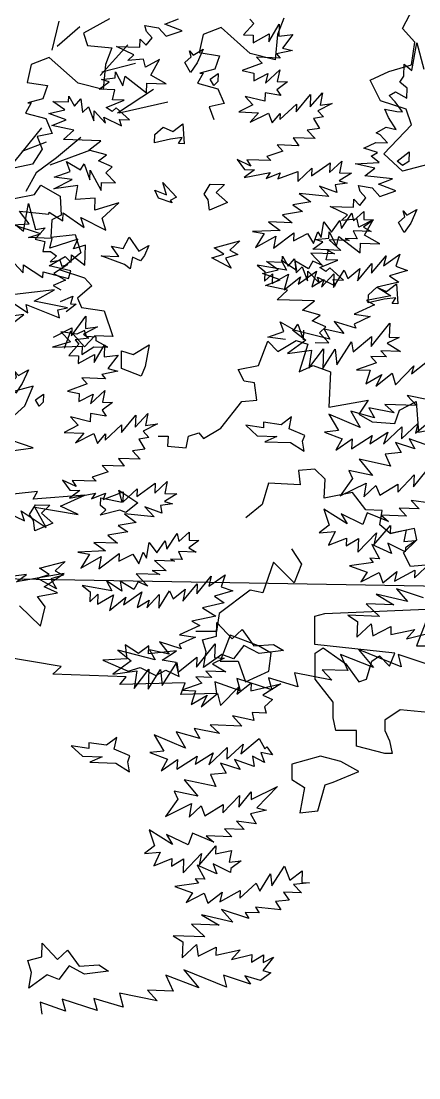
# Model space of a CAD drawing. Header units: inches. Extents: x -11 to 128, y 7 to 56.
# Drawn here: x 19.13 to 19.37, y 22.128 to 22.766 of the extents above; entities that cross this region are included whole.
import ezdxf

# ---------------------------------------------------------------- set-up
doc = ezdxf.new("R2010")
doc.units = ezdxf.units.IN
doc.header["$MEASUREMENT"] = 0
doc.layers.add('CAY', color=94, linetype='Continuous')
doc.layers.add('CAY-3', color=61, linetype='Continuous')
picture_1 = doc.add_image_def('image1.jpg', size_in_pixel=(1680, 1093))

# ---------------------------------------------------------------- blocks, each defined once
blk = doc.blocks.new('A$C76451831')
at = {"layer": 'CAY'}
for p, q in [((5943, 1269.4), (5949.7, 1306.8)), ((5949.7, 1306.8), (5958.9, 1271.5)), ((5931.9, 1262.1), (5932.4, 1277.9)), ((5932.4, 1277.9), (5943, 1269.4)), ((5926.6, 1254.1), (5931.9, 1262.1)), ((5936.7, 1245.6), (5926.6, 1254.1)), ((5912.4, 1236), (5920.7, 1241.1)), ((5920.2, 1227.6), (5912.4, 1236)), ((5920.7, 1241.1), (5936.3, 1232.4)), ((5936.3, 1232.4), (5936.7, 1245.6)), ((5930.2, 1214.1), (5920.2, 1227.6)), ((5906.3, 1217.6), (5922.5, 1214.3)), ((5911.3, 1206.6), (5906.3, 1217.6)), ((5922.5, 1214.3), (5930.2, 1214.1)), ((5894.8, 1185.8), (5908.2, 1193.5)), ((5908.2, 1193.5), (5921.6, 1190.3)), ((5921.6, 1190.3), (5911.3, 1206.6)), ((5900.1, 1182.9), (5894.8, 1185.8)), ((5910.1, 1172.2), (5900.1, 1182.9)), ((5878.2, 1165.1), (5894.3, 1172.7)), ((5896.6, 1159.5), (5878.2, 1165.1)), ((5894.3, 1172.7), (5910.1, 1172.2)), ((5888.2, 1154.3), (5896.6, 1159.5)), ((5898.8, 1145.8), (5888.2, 1154.3)), ((5866.6, 1144.2), (5898.8, 1145.8)), ((5893.1, 1138.3), (5866.6, 1144.2)), ((5879.6, 1127.9), (5893.1, 1138.3)), ((5916.6, 1123.9), (5879.6, 1127.9)), ((5897.8, 1116.8), (5916.6, 1123.9)), ((5435.2, 1102.7), (5443.6, 1115.3)), ((5443.6, 1115.3), (5470, 1100.6)), ((5871, 1115), (5889.4, 1111.7)), ((5873.4, 1106.8), (5871, 1115)), ((5889.4, 1111.7), (5899.9, 1100.4)), ((5921.5, 1107.8), (5897.8, 1116.8)), ((5407.8, 1097.4), (5435.2, 1102.7)), ((5470, 1100.6), (5471.1, 1075.2)), ((5864.5, 1085.8), (5864.9, 1096.7)), ((5864.9, 1096.7), (5872.8, 1088.2)), ((5872.8, 1088.2), (5880.8, 1098.4)), ((5880.8, 1098.4), (5873.4, 1106.8)), ((5899.9, 1100.4), (5921.5, 1107.8)), ((5420.6, 1053.6), (5427.3, 1091)), ((5427.3, 1091), (5436.5, 1055.8)), ((5856.5, 1075.7), (5832.8, 1086.9)), ((5832.8, 1086.9), (5864.5, 1085.8)), ((5458.4, 1068.9), (5457.3, 1045.7)), ((5471.1, 1075.2), (5458.4, 1068.9)), ((5848, 1067.8), (5856.5, 1075.7)), ((5869.4, 1069.8), (5848, 1067.8)), ((5871.7, 1058.8), (5869.4, 1069.8)), ((5890.7, 1069), (5871.7, 1058.8)), ((5879.1, 1048.1), (5890.7, 1069)), ((5410, 1062.2), (5420.6, 1053.6)), ((5449.8, 1058.1), (5436.1, 1042.7)), ((5436.5, 1055.8), (5449.8, 1058.1)), ((5831.4, 1044.3), (5831.6, 1052.5)), ((5831.6, 1052.5), (5841.4, 1033.6)), ((5436.1, 1042.7), (5449.1, 1039.5)), ((5449.1, 1039.5), (5446.4, 1026.4)), ((5457.3, 1045.7), (5490, 1048.9)), ((5490, 1048.9), (5497.4, 1024.6)), ((5809.5, 1029.2), (5823, 1039.2)), ((5812.7, 1042.3), (5831.4, 1044.3)), ((5823, 1039.2), (5812.7, 1042.3)), ((5841.4, 1033.6), (5844.6, 1046.6)), ((5844.6, 1046.6), (5873.3, 1024.3)), ((5873.3, 1024.3), (5873.7, 1037.4)), ((5873.7, 1037.4), (5900, 1036.5)), ((5900, 1036.5), (5879.1, 1048.1)), ((5446.4, 1026.4), (5456.8, 1026.1)), ((5456.8, 1026.1), (5464.8, 1020.4)), ((5497.4, 1024.6), (5470, 1001.4)), ((5830.8, 1028.5), (5809.5, 1029.2)), ((5827.6, 1015), (5830.8, 1028.5)), ((5464.8, 1020.4), (5456.3, 1012.5)), ((5456.3, 1012.5), (5469.5, 1014.7)), ((5480.2, 1008.9), (5461.2, 996.5)), ((5469.5, 1014.7), (5472, 1006.5)), ((5472, 1006.5), (5480.2, 1008.9)), ((5747.3, 1012.8), (5768.6, 1012.1)), ((5763.2, 1001.4), (5747.3, 1012.8)), ((5768.6, 1012.1), (5768.9, 1019.8)), ((5768.9, 1019.8), (5776.6, 1006.4)), ((5776.6, 1006.4), (5785.1, 1016.5)), ((5785.1, 1016.5), (5787.1, 997.8)), ((5819.1, 1004.9), (5843.5, 1014.5)), ((5843.5, 1014.5), (5827.6, 1015)), ((5461.2, 996.5), (5476.8, 987.8)), ((5470, 1001.4), (5502.7, 990.9)), ((5741.8, 996.7), (5763.2, 1001.4)), ((5765.5, 988.2), (5741.8, 996.7)), ((5787.1, 997.8), (5795.1, 1005.7)), ((5795.1, 1005.7), (5802.6, 986.9)), ((5802.6, 986.9), (5803.1, 1000)), ((5803.1, 1000), (5818.4, 983.6)), ((5827.1, 999.2), (5819.1, 1004.9)), ((5832.7, 1004.4), (5827.1, 999.2)), ((5850.7, 987.9), (5832.7, 1004.4)), ((5476.8, 987.8), (5460.6, 980.6)), ((5460.6, 980.6), (5470.9, 974.8)), ((5512.2, 980.3), (5493.2, 963.4)), ((5502.7, 990.9), (5512.2, 980.3)), ((5746.2, 980.7), (5765.5, 988.2)), ((5775.4, 974.2), (5746.2, 980.7)), ((5818.4, 983.6), (5815.9, 991.8)), ((5815.9, 991.8), (5839.5, 980.1)), ((5839.5, 980.1), (5837.1, 988.4)), ((5837.1, 988.4), (5850.7, 987.9)), ((5470.3, 959), (5486.9, 966.1)), ((5486.9, 966.1), (5483.8, 955.8)), ((5761.9, 961.5), (5775.4, 974.2)), ((5491.5, 955.5), (5478, 945.1)), ((5483.8, 955.8), (5491.5, 955.5)), ((5493.2, 963.4), (5498.5, 950.8)), ((5812.1, 959.8), (5761.9, 961.5)), ((5795.8, 947.2), (5812.1, 959.8)), ((5485, 913.1), (5504.5, 939.2)), ((5498.5, 950.8), (5529.1, 946.6)), ((5504.5, 939.2), (5503.9, 922.9)), ((5529.1, 946.6), (5540.7, 911.8)), ((5819.6, 940.9), (5795.8, 947.2)), ((5808.9, 933.2), (5819.6, 940.9)), ((5460.9, 911.2), (5485.4, 923.5)), ((5485.4, 923.5), (5485, 913.1)), ((5519.9, 925), (5501, 915.3)), ((5503.9, 922.9), (5519.9, 925)), ((5770.8, 918.6), (5765.8, 931.9)), ((5765.8, 931.9), (5784.4, 920.9)), ((5784.4, 920.9), (5789.7, 928.8)), ((5789.7, 928.8), (5797.1, 907.3)), ((5827.2, 924.8), (5808.9, 933.2)), ((5818.7, 916.9), (5827.2, 924.8)), ((5483.7, 919.1), (5475.3, 895.9)), ((5502.7, 898.1), (5483.7, 919.1)), ((5508.5, 909.6), (5489.8, 907.5)), ((5501, 915.3), (5508.5, 909.6)), ((5516.4, 912.8), (5502.7, 898.1)), ((5540.7, 911.8), (5516.4, 912.8)), ((5749.2, 911.2), (5770.8, 918.6)), ((5773.1, 908.1), (5749.2, 911.2)), ((5797.1, 907.3), (5797.6, 920.4)), ((5831.4, 903.4), (5818.7, 916.9)), ((5495.1, 901.9), (5481.4, 886.5)), ((5489.8, 907.5), (5495.1, 901.9)), ((5515.5, 877.1), (5529.5, 900.7)), ((5529.5, 900.7), (5528.9, 884.8)), ((5812.9, 904), (5831.4, 903.4)), ((5481.4, 886.5), (5494.5, 886)), ((5494.1, 875.6), (5515.9, 888)), ((5494.5, 886), (5494.1, 875.6)), ((5515.9, 888), (5515.5, 877.1)), ((5528.9, 884.8), (5548, 886.9)), ((5548, 886.9), (5533.8, 868.8)), ((5533.8, 868.8), (5547.3, 865.6)), ((5498.9, 856.4), (5506.3, 848.5)), ((5530.6, 855.3), (5498.9, 856.4)), ((5547.3, 865.6), (5525.8, 860.9)), ((5525.8, 860.9), (5530.6, 855.3)), ((5506.3, 848.5), (5479.7, 838.5)), ((5479.7, 838.5), (5495.4, 835.2)), ((5510.8, 821.5), (5530, 839.5)), ((5530, 839.5), (5526.8, 823.7)), ((5495.4, 835.2), (5495.1, 824.8)), ((5495.1, 824.8), (5514, 834.6)), ((5514, 834.6), (5510.8, 821.5)), ((5540.3, 823.2), (5526.4, 812.8)), ((5526.4, 812.8), (5531.5, 805)), ((5526.8, 823.7), (5540.3, 823.2)), ((5510, 797.5), (5483.5, 803.9)), ((5483.5, 803.9), (5494, 792.7)), ((5510.4, 808.4), (5510, 797.5)), ((5531.5, 805), (5510.4, 808.4)), ((5552.1, 782.9), (5571.5, 806.3)), ((5570.9, 790), (5587.9, 808.4)), ((5571.5, 806.3), (5570.9, 790)), ((5587.9, 808.4), (5584.6, 792.2)), ((5494, 792.7), (5475, 782.9)), ((5475, 782.9), (5501.7, 782)), ((5501.7, 782), (5490.4, 769.2)), ((5490.4, 769.2), (5514.9, 781.5)), ((5514.9, 781.5), (5519.8, 768.2)), ((5530.4, 772.8), (5552.4, 793.3)), ((5552.4, 793.3), (5552.1, 782.9)), ((5600.5, 794.4), (5581.6, 784.6)), ((5581.6, 784.6), (5589, 776.2)), ((5584.6, 792.2), (5600.5, 794.4)), ((5519.8, 768.2), (5530.7, 781)), ((5530.7, 781), (5530.4, 772.8)), ((5589, 776.2), (5575.8, 773.9)), ((5575.8, 773.9), (5583.5, 760.5)), ((5583.5, 760.5), (5567.1, 758.4)), ((5567.1, 758.4), (5577.6, 747.1)), ((5577.6, 747.1), (5548.1, 748.2)), ((5548.1, 748.2), (5555.9, 737.5)), ((5534.4, 730.1), (5512.8, 723.1)), ((5526.5, 738.5), (5534.4, 730.1)), ((5555.9, 737.5), (5526.5, 738.5)), ((5472.8, 719.1), (5482.8, 705.6)), ((5491.1, 710.3), (5472.8, 719.1)), ((5518.1, 717.5), (5485.9, 718.6)), ((5485.9, 718.6), (5491.1, 710.3)), ((5512.8, 723.1), (5518.1, 717.5)), ((5573.1, 697), (5597.7, 714.7)), ((5597.3, 701.6), (5613.7, 716.9)), ((5597.7, 714.7), (5597.3, 701.6)), ((5613.7, 716.9), (5610.4, 701.1)), ((5496.3, 705.1), (5482.4, 694.7)), ((5482.4, 694.7), (5517.5, 701.6)), ((5482.8, 705.6), (5496.3, 705.1)), ((5517.5, 701.6), (5511.8, 693.7)), ((5511.8, 693.7), (5530.6, 701.2)), ((5527.6, 693.1), (5554.7, 703.1)), ((5530.6, 701.2), (5527.6, 693.1)), ((5554.2, 689.5), (5573.5, 707.4)), ((5554.7, 703.1), (5554.2, 689.5)), ((5573.5, 707.4), (5573.1, 697)), ((5626.7, 700.5), (5610, 690.2)), ((5610.4, 701.1), (5626.7, 700.5)), ((5606.7, 674.5), (5583.5, 683)), ((5583.5, 683), (5596.1, 669.4)), ((5620.8, 687.1), (5604.8, 685)), ((5604.8, 685), (5606.7, 674.5)), ((5610, 690.2), (5620.8, 687.1)), ((5596.1, 669.4), (5556.4, 673.5)), ((5556.4, 673.5), (5571.9, 662.1)), ((5571.9, 662.1), (5547.7, 658)), ((5547.7, 658), (5561, 649.3)), ((5561, 649.3), (5534.1, 644.8)), ((5534.1, 644.8), (5546.9, 634)), ((5613.2, 626.2), (5627.1, 647)), ((5627.1, 647), (5629.4, 636.5)), ((5629.4, 636.5), (5643.5, 649.2)), ((5643.5, 649.2), (5643.1, 638.3)), ((5515.2, 635.1), (5530.7, 623.7)), ((5546.9, 634), (5515.2, 635.1)), ((5586.1, 614), (5589.5, 635.2)), ((5589.5, 635.2), (5599.9, 621.2)), ((5599.9, 621.2), (5610.9, 637.2)), ((5610.9, 637.2), (5613.2, 626.2)), ((5656.2, 637.9), (5642.7, 627.9)), ((5642.7, 627.9), (5652.9, 622.1)), ((5643.1, 638.3), (5656.2, 637.9)), ((5530.7, 623.7), (5493.4, 622.2)), ((5493.4, 622.2), (5509.2, 619.4)), ((5509.2, 619.4), (5497.7, 600.8)), ((5497.7, 600.8), (5525, 616.1)), ((5521.7, 599.9), (5549.1, 620.3)), ((5525, 616.1), (5521.7, 599.9)), ((5549.1, 620.3), (5548.8, 609.9)), ((5548.8, 609.9), (5567.7, 619.6)), ((5567.7, 619.6), (5575.4, 606.2)), ((5575.4, 606.2), (5581.3, 621.9)), ((5581.3, 621.9), (5586.1, 614)), ((5596.8, 610.9), (5612.2, 596.8)), ((5623.5, 610), (5596.8, 610.9)), ((5618.2, 612.9), (5623.5, 610)), ((5634, 612.3), (5618.2, 612.9)), ((5629, 622.9), (5634, 612.3)), ((5652.9, 622.1), (5629, 622.9)), ((5612.2, 596.8), (5593.6, 597.4)), ((5593.6, 597.4), (5603.9, 592.1)), ((5552.8, 569.8), (5532, 583.7)), ((5532, 583.7), (5539.2, 570.3)), ((5568.7, 572), (5550.5, 583.1)), ((5550.5, 583.1), (5552.8, 569.8)), ((5603.9, 592.1), (5572.2, 593.2)), ((5572.2, 593.2), (5587.5, 576.3)), ((5653.7, 566.3), (5673.1, 589.7)), ((5669.9, 576.2), (5691.8, 591.7)), ((5673.1, 589.7), (5669.9, 576.2)), ((5691.8, 591.7), (5686.2, 575.6)), ((5499.6, 577.1), (5510.2, 568.6)), ((5539.2, 570.3), (5499.6, 577.1)), ((5510.2, 568.6), (5509.7, 555.5)), ((5554.9, 551.2), (5579.5, 568.9)), ((5574.5, 582.2), (5568.7, 572)), ((5579.5, 568.9), (5573.3, 547.8)), ((5587.5, 576.3), (5574.5, 582.2)), ((5602.3, 546.8), (5616.7, 570.3)), ((5616.7, 570.3), (5621.8, 559.3)), ((5621.8, 559.3), (5638.1, 572.3)), ((5634.8, 556.1), (5654.2, 579.4)), ((5638.1, 572.3), (5634.8, 556.1)), ((5654.2, 579.4), (5653.7, 566.3)), ((5701.9, 570.1), (5677.6, 562.8)), ((5686.2, 575.6), (5701.9, 570.1)), ((5509.7, 555.5), (5520.5, 565.5)), ((5520.5, 565.5), (5520, 552.4)), ((5520, 552.4), (5541.7, 564.8)), ((5541.7, 564.8), (5536, 543.7)), ((5536, 543.7), (5557.9, 561.5)), ((5557.9, 561.5), (5554.9, 551.2)), ((5573.3, 547.8), (5589.5, 557.7)), ((5586.4, 547.4), (5602.9, 565.4)), ((5589.5, 557.7), (5586.4, 547.4)), ((5602.9, 565.4), (5602.3, 546.8)), ((5690.5, 554.2), (5661.2, 547.5)), ((5677.6, 562.8), (5690.5, 554.2)), ((5661.2, 547.5), (5679.4, 536)), ((5683.6, 539.8), (5680.1, 515.6)), ((5679.4, 536), (5647, 529.4)), ((5647, 529.4), (5657.7, 523.6)), ((5657.7, 523.6), (5630.5, 510.9)), ((5680.1, 515.6), (5652.4, 515.6)), ((5632.6, 492.3), (5603.4, 501.4)), ((5603.4, 501.4), (5616.4, 485.1)), ((5651.7, 507.9), (5630, 497.8)), ((5630, 497.8), (5632.6, 492.3)), ((5630.5, 510.9), (5651.7, 507.9)), ((5653, 467.5), (5678.1, 498.8)), ((5678.1, 498.8), (5677.5, 480.3)), ((5597.6, 477.6), (5547.3, 490.2)), ((5547.3, 490.2), (5565.4, 476)), ((5589.9, 491), (5597.6, 477.6)), ((5616.4, 485.1), (5589.9, 491)), ((5565.4, 476), (5540.7, 458.3)), ((5606.8, 442.8), (5626.5, 473.9)), ((5626.5, 473.9), (5628.7, 460.7)), ((5628.7, 460.7), (5653.5, 481.1)), ((5653.5, 481.1), (5653, 467.5)), ((5690.6, 479.8), (5674.5, 472.2)), ((5674.5, 472.2), (5692.6, 461.1)), ((5677.5, 480.3), (5690.6, 479.8)), ((5540.7, 458.3), (5573.1, 462.6)), ((5569.5, 438.7), (5589, 464.8)), ((5573.1, 462.6), (5569.5, 438.7)), ((5589, 464.8), (5588.1, 438)), ((5588.1, 438), (5604.8, 464.2)), ((5604.8, 464.2), (5606.8, 442.8)), ((5665.9, 462.1), (5673.8, 453.6)), ((5692.6, 461.1), (5665.9, 462.1)), ((5660.4, 445.9), (5633.3, 436.5)), ((5652.5, 454.4), (5660.4, 445.9)), ((5673.8, 453.6), (5652.5, 454.4)), ((5685.6, 416.1), (5710.5, 441.5)), ((5707.5, 431.2), (5726.6, 446.4)), ((5710.5, 441.5), (5707.5, 431.2)), ((5726.6, 446.4), (5726.2, 435.9)), ((5726.2, 435.9), (5766.8, 445)), ((5766.8, 445), (5742.3, 429.9)), ((5633.3, 436.5), (5651.9, 435.8)), ((5651.9, 435.8), (5645.8, 417.4)), ((5645.8, 417.4), (5667.5, 429.8)), ((5659.3, 414.3), (5681.2, 432.1)), ((5667.5, 429.8), (5659.3, 414.3)), ((5681.2, 432.1), (5685.6, 416.1)), ((5742.3, 429.9), (5755.2, 424.1)), ((5755.2, 424.1), (5744.5, 414)), ((5744.5, 414), (5746.9, 405.8)), ((5701.4, 401.9), (5714.1, 388.3)), ((5730.2, 395.9), (5701.4, 401.9)), ((5746.9, 405.8), (5727.9, 406.4)), ((5727.9, 406.4), (5730.2, 395.9)), ((5650.1, 385.1), (5657.8, 371.7)), ((5684.3, 378.5), (5650.1, 385.1)), ((5714.1, 388.3), (5671.6, 389.8)), ((5671.6, 389.8), (5684.3, 378.5)), ((5596.3, 376.6), (5609.2, 354.8)), ((5638.3, 358.8), (5596.3, 376.6)), ((5625.9, 380.5), (5638.3, 358.8)), ((5657.8, 371.7), (5625.9, 380.5)), ((5712.8, 351.2), (5737.6, 371.6)), ((5737.6, 371.6), (5745.2, 357.8)), ((5669.7, 336.4), (5694.5, 359.5)), ((5694, 343.7), (5716, 364.2)), ((5694.5, 359.5), (5694, 343.7)), ((5716, 364.2), (5712.8, 351.2)), ((5745.2, 357.8), (5747.6, 360.4)), ((5747.6, 360.4), (5755.4, 349.7)), ((5609.2, 354.8), (5590.5, 352.7)), ((5590.5, 352.7), (5614.2, 343.7)), ((5614.2, 343.7), (5605.5, 328.2)), ((5605.5, 328.2), (5627.4, 343.3)), ((5626.9, 330.2), (5654.2, 347.8)), ((5627.4, 343.3), (5626.9, 330.2)), ((5651.2, 337), (5675.7, 352.5)), ((5654.2, 347.8), (5651.2, 337)), ((5675.7, 352.5), (5669.7, 336.4)), ((5730.8, 334.2), (5704.4, 343.3)), ((5704.4, 343.3), (5712.1, 329.9)), ((5744.6, 339.2), (5728.6, 347.9)), ((5728.6, 347.9), (5730.8, 334.2)), ((5755.4, 349.7), (5739.6, 353)), ((5739.6, 353), (5744.6, 339.2)), ((5712.1, 329.9), (5685.6, 338.5)), ((5685.6, 338.5), (5693.3, 325.1)), ((5636.8, 316.2), (5655.1, 294.3)), ((5679.1, 307), (5636.8, 316.2)), ((5693.3, 325.1), (5672, 323.1)), ((5672, 323.1), (5679.1, 307)), ((5623.2, 300.8), (5628.2, 290.2)), ((5655.1, 294.3), (5623.2, 300.8)), ((5710.3, 279.2), (5726.9, 299.9)), ((5726.5, 289.5), (5762, 306.9)), ((5726.9, 299.9), (5726.5, 289.5)), ((5762, 306.9), (5734.3, 278.4)), ((5628.2, 290.2), (5611.5, 266.8)), ((5611.5, 266.8), (5646.6, 284.1)), ((5646.6, 284.1), (5643.2, 265.7)), ((5688.7, 271.8), (5710.9, 295)), ((5710.9, 295), (5710.3, 279.2)), ((5643.2, 265.7), (5659.6, 281)), ((5659.6, 281), (5664.6, 267.6)), ((5664.6, 267.6), (5689.1, 282.7)), ((5689.1, 282.7), (5688.7, 271.8)), ((5747.3, 275.2), (5725.9, 270.5)), ((5725.9, 270.5), (5733.6, 257.1)), ((5734.3, 278.4), (5747.3, 275.2)), ((5733.6, 257.1), (5706.9, 260.7)), ((5706.9, 260.7), (5717.4, 249.5)), ((5620.7, 229.3), (5589.6, 249)), ((5589.6, 249), (5596.6, 227.4)), ((5641.9, 228.5), (5613, 242.7)), ((5613, 242.7), (5620.7, 229.3)), ((5647.9, 244.2), (5641.9, 228.5)), ((5676.5, 232.3), (5647.9, 244.2)), ((5717.4, 249.5), (5690.7, 250.4)), ((5690.7, 250.4), (5700.8, 239.6)), ((5596.6, 227.4), (5583.1, 217)), ((5700.8, 239.6), (5666.4, 240.8)), ((5666.4, 240.8), (5676.5, 232.3)), ((5583.1, 217), (5604.4, 219)), ((5604.4, 219), (5595.6, 200.7)), ((5635.2, 191.1), (5660.1, 217)), ((5656.8, 201.3), (5679, 227.2)), ((5660.1, 217), (5656.8, 201.3)), ((5679, 227.2), (5678.7, 216.4)), ((5678.7, 216.4), (5700.1, 221.1)), ((5700.1, 221.1), (5696.9, 205.3)), ((5595.6, 200.7), (5620, 210.3)), ((5620, 210.3), (5619.6, 199.9)), ((5619.6, 199.9), (5635.8, 209.7)), ((5635.8, 209.7), (5635.2, 191.1)), ((5654.1, 201.4), (5664.3, 182.4)), ((5680.4, 189.6), (5654.1, 201.4)), ((5699.1, 191.6), (5675.5, 203.3)), ((5675.5, 203.3), (5680.4, 189.6)), ((5696.9, 205.3), (5713.2, 207)), ((5713.2, 207), (5699.3, 197.1)), ((5754.7, 173.8), (5771.4, 200)), ((5771.4, 200), (5778.9, 181.1)), ((5699.3, 197.1), (5699.1, 191.6)), ((5738.5, 166.2), (5752.5, 189.8)), ((5752.5, 189.8), (5754.7, 173.8)), ((5778.9, 181.1), (5795.2, 193.7)), ((5795.2, 193.7), (5794.7, 177.9)), ((5656, 177.3), (5624.1, 172.9)), ((5624.1, 172.9), (5647.8, 164.4)), ((5651.2, 182.9), (5656, 177.3)), ((5664.3, 182.4), (5651.2, 182.9)), ((5711.5, 156.8), (5733.5, 177.3)), ((5733.5, 177.3), (5738.5, 166.2)), ((5805.1, 177.5), (5783.7, 175.5)), ((5783.7, 175.5), (5794.2, 164.3)), ((5794.7, 177.9), (5805.1, 177.5)), ((5647.8, 164.4), (5639.2, 151.1)), ((5639.2, 151.1), (5663.7, 163.9)), ((5663.7, 163.9), (5668.6, 150.1)), ((5668.6, 150.1), (5687.7, 165.3)), ((5684.6, 152.2), (5711.8, 167.2)), ((5687.7, 165.3), (5684.6, 152.2)), ((5711.8, 167.2), (5711.5, 156.8)), ((5794.2, 164.3), (5770.2, 165.1)), ((5770.2, 165.1), (5778, 154.4)), ((5766.7, 141.2), (5732.4, 145.1)), ((5732.4, 145.1), (5737.5, 137.3)), ((5778, 154.4), (5759.3, 152.4)), ((5759.3, 152.4), (5766.7, 141.2)), ((5702.2, 124.9), (5659.9, 134.5)), ((5659.9, 134.5), (5683.5, 120.6)), ((5723.7, 129.6), (5686.9, 141.7)), ((5686.9, 141.7), (5702.2, 124.9)), ((5737.5, 137.3), (5718.5, 137.9)), ((5718.5, 137.9), (5723.7, 129.6)), ((5646.4, 121.9), (5664.3, 104.9)), ((5683.5, 120.6), (5646.4, 121.9)), ((5621.8, 106.4), (5634.7, 98.2)), ((5664.3, 104.9), (5621.8, 106.4)), ((5634.7, 98.2), (5633.9, 77)), ((5633.9, 77), (5653.1, 94.9)), ((5653.1, 94.9), (5655.3, 78.9)), ((5655.3, 78.9), (5679.7, 91.2)), ((5679.7, 91.2), (5679.3, 80.4)), ((5679.3, 80.4), (5711.8, 87.4)), ((5711.8, 87.4), (5700.4, 74.6)), ((5700.4, 74.6), (5727.4, 81.4)), ((5727.4, 81.4), (5727.1, 71)), ((5727.1, 71), (5743.3, 80.8)), ((5756.7, 77.6), (5742.5, 59.6)), ((5743.3, 80.8), (5742.9, 70.4)), ((5742.9, 70.4), (5756.7, 77.6)), ((5693.7, 37.2), (5636.1, 60.6)), ((5636.1, 60.6), (5656.5, 36.3)), ((5742.5, 59.6), (5753.3, 56.5)), ((5656.5, 36.3), (5611.8, 53.7)), ((5611.8, 53.7), (5621.9, 32)), ((5726, 41.5), (5689.3, 53.7)), ((5689.3, 53.7), (5693.7, 37.2)), ((5739.3, 46.5), (5718.3, 52.7)), ((5718.3, 52.7), (5726, 41.5)), ((5753.3, 56.5), (5739.3, 46.5)), ((5600.2, 19.2), (5549.8, 29.1)), ((5549.8, 29.1), (5554.6, 10.4)), ((5621.9, 32), (5587.1, 33.3)), ((5587.1, 33.3), (5600.2, 19.2)), ((5476.9, 4.9), (5442.9, 17)), ((5442.9, 17), (5445, 1)), ((5472.5, 21.4), (5476.9, 4.9)), ((5519.5, 6.1), (5472.5, 21.4)), ((5515.1, 22.2), (5519.5, 6.1)), ((5554.6, 10.4), (5515.1, 22.2))]:
    blk.add_line(p, q, dxfattribs=at)
for points in [[(5770.6, 1340), (5762.2, 1317.8), (5759, 1284.1), (5725.2, 1292.5), (5686.2, 1327.3), (5662, 1317.8), (5656.7, 1293.6), (5684.1, 1289.3), (5677.8, 1271.4), (5657.7, 1266.1), (5662, 1266.1), (5654.6, 1252.4), (5682, 1245), (5690.4, 1225), (5670.4, 1220.8), (5676.7, 1203.9)], [(1344.2, 1028.7), (1309.4, 1009.8), (1314.7, 992.9), (1347.4, 989.7), (1338.9, 967.6), (1335.8, 933.8), (1302, 942.3), (1263, 977.1), (1238.7, 967.6), (1233.4, 943.3), (1260.9, 939.1), (1254.5, 921.2), (1234.5, 915.9), (1238.7, 915.9), (1231.3, 902.2), (1258.8, 894.8), (1267.2, 874.8), (1247.2, 870.5), (1253.5, 853.7)], [(5467.9, 1335.7), (5458.4, 1296.7)], [(5496.4, 1328.4), (5465.8, 1302)], [(1789.6, 837.7), (1738.5, 824), (1713.4, 847.2), (1750.3, 886.5), (1743.2, 907.3), (1708.6, 918.7), (1694.9, 946.6), (1720, 958), (1750.3, 967.1), (1755, 997.4), (1738.5, 1015.9), (1752.7, 1043.4)], [(5560.7, 1304.1), (5523.8, 1263)], [(5571.3, 1278.8), (5525.9, 1267.2)], [(5595.5, 1244), (5547, 1212.3)], [(5614.5, 1227.1), (5549.1, 1212.3)], [(1223.1, 239.9), (1251.6, 212.6), (1257.9, 238.7), (1247.6, 252.6), (1274.4, 257.1), (1256.2, 265.5), (1283.5, 283.1), (1219.2, 272.2), (1232.7, 282.1), (1187.2, 276)], [(1193.2, 371.5), (1229.8, 354.3), (1225.3, 367.6), (1258.9, 345.2), (1244, 372.4), (1302.2, 362.7), (1278.5, 373.9), (1311.2, 388.7), (1241.7, 383.4), (1247.5, 393.6), (1193.8, 387.8)], [(1211.8, 448.3), (1241.4, 452.3), (1196.6, 467.5)], [(1216.2, 495.8), (1230.2, 508.9), (1241.6, 535.3), (1206.8, 525.6)], [(1212.8, 618.8), (1229.1, 631.3), (1194, 627.1)], [(1213.8, 647.7), (1234.6, 633.9), (1232.3, 644.8), (1276.9, 627), (1274.6, 637.9), (1287.8, 640.2), (1242.8, 649.4), (1270.1, 664.8), (1216.4, 658.5)], [(1210.4, 706.8), (1228.3, 687.6), (1228.7, 698), (1254.8, 681.2), (1255.1, 688.9), (1289.2, 680), (1292.3, 690.3), (1263.1, 696.8), (1284.8, 709.2), (1292.7, 701.2), (1293, 711.6), (1311.1, 697.8), (1312.1, 724.6), (1296, 719.7), (1301.9, 732.6), (1263.9, 720.8), (1267.1, 733.8), (1235.4, 734.9), (1251.4, 739.8), (1214.7, 752), (1236, 753.5), (1223, 770.3), (1262.8, 766.2), (1262.9, 768.9), (1281.5, 757.4), (1281.9, 768.2), (1310.2, 748.6), (1305.7, 761.9), (1339.5, 744.9), (1334.6, 760.9), (1356.7, 781.5), (1324.6, 771.7), (1325.2, 788), (1298.4, 786.2), (1301.7, 804.7), (1269.4, 800.4), (1293.9, 813.1), (1270, 816.2), (1291.5, 823.6), (1286.5, 837), (1305.2, 825.9), (1310.4, 833.9), (1317.9, 812.3), (1318.3, 825.4), (1333.2, 798.2), (1333.6, 809), (1352.2, 808.4), (1339.5, 822), (1347.9, 829.8), (1329.6, 838.2), (1340.3, 846), (1316.5, 852.2), (1332.8, 864.8), (1282.6, 866.6), (1296.2, 879.2), (1266.9, 885.7), (1286.2, 893.2), (1262.5, 901.7), (1284, 906.4), (1268.1, 917.8), (1289.3, 917.1), (1289.6, 924.8), (1297.3, 911.4), (1305.8, 921.5), (1307.9, 902.9), (1315.9, 910.7), (1323.4, 891.9), (1323.8, 905), (1339.1, 888.6), (1336.7, 896.9), (1360.3, 885.2), (1357.8, 893.4), (1371.4, 892.9), (1353.4, 909.4), (1347.8, 904.2), (1339.8, 909.9), (1364.2, 919.5), (1348.4, 920), (1351.5, 933.5), (1330.3, 934.3), (1343.8, 944.2), (1333.4, 947.3), (1352.1, 949.4), (1352.4, 957.5), (1362.1, 938.6), (1365.3, 951.6), (1394, 929.3), (1394.4, 942.4), (1420.7, 941.5), (1399.8, 953.1), (1411.4, 974), (1392.5, 963.8), (1390.1, 974.8), (1368.8, 972.8), (1377.2, 980.7), (1353.6, 991.9), (1385.3, 990.8), (1385.6, 1001.7), (1393.5, 993.3), (1401.6, 1003.4), (1394.2, 1011.8), (1391.7, 1020.1), (1410.2, 1016.7), (1420.7, 1005.5), (1442.2, 1012.9), (1418.5, 1021.8), (1437.3, 1028.9)], [(1532.9, 1028.3), (1538.2, 1022.7), (1524.5, 1007.3), (1537.6, 1006.8), (1537.3, 996.4), (1559, 1008.8), (1558.6, 997.9), (1572.6, 1021.5), (1572, 1005.6), (1591.1, 1007.7), (1576.9, 989.6), (1590.4, 986.4), (1568.9, 981.7), (1573.7, 976.1), (1542, 977.2), (1549.5, 969.2), (1522.8, 959.3), (1538.6, 956), (1538.2, 945.6), (1557.1, 955.4), (1554, 942.3), (1573.2, 960.2), (1569.9, 944.5), (1583.5, 944), (1569.5, 933.6), (1574.7, 925.7), (1553.5, 929.2), (1553.1, 918.3), (1526.6, 924.7), (1537.1, 913.4), (1518.2, 903.7), (1544.9, 902.7), (1533.5, 890), (1558, 902.3), (1563, 889), (1573.8, 901.7), (1573.5, 893.6), (1595.6, 914.1), (1595.2, 903.7), (1614.6, 927.1), (1614, 910.8), (1631, 929.2), (1627.7, 913), (1643.6, 915.2), (1624.7, 905.4), (1632.1, 897), (1618.9, 894.7), (1626.6, 881.3), (1610.2, 879.2), (1620.7, 867.9), (1591.3, 868.9), (1599.1, 858.2), (1569.6, 859.3), (1577.5, 850.8), (1556, 843.9), (1561.2, 838.3), (1529.1, 839.4), (1534.2, 831), (1515.9, 839.8), (1525.9, 826.3), (1539.5, 825.9), (1525.5, 815.5), (1560.6, 822.4), (1554.9, 814.4), (1573.8, 821.9), (1570.8, 813.9), (1597.8, 823.8), (1597.4, 810.2), (1616.6, 828.2), (1616.2, 817.7), (1640.9, 835.5), (1640.4, 822.3), (1656.8, 837.6), (1653.5, 821.9), (1669.8, 821.3), (1653.1, 811), (1663.9, 807.9), (1648, 805.8), (1649.9, 795.3), (1626.6, 803.8), (1639.3, 790.2), (1599.5, 794.3), (1615, 782.9), (1590.8, 778.7), (1604.1, 770.1), (1577.2, 765.6), (1590, 754.7), (1558.3, 755.8), (1573.8, 744.4), (1536.6, 743), (1552.3, 740.2), (1540.8, 721.6), (1568.1, 736.9), (1564.8, 720.7), (1592.2, 741.1), (1591.9, 730.6), (1610.8, 740.4), (1618.5, 727), (1624.5, 742.7), (1629.2, 734.8), (1632.6, 756), (1643, 742), (1654, 757.9), (1656.3, 747), (1670.2, 767.8), (1672.6, 757.3), (1686.6, 770), (1686.2, 759.1), (1699.3, 758.6), (1685.9, 748.7), (1696.1, 742.9), (1672.1, 743.7), (1677.2, 733.1), (1661.3, 733.7), (1666.6, 730.8), (1639.9, 731.7), (1655.3, 717.6), (1636.8, 718.2), (1647, 712.9), (1615.3, 714), (1630.6, 697.1), (1617.6, 703), (1611.9, 692.8), (1593.7, 703.8), (1595.9, 690.6), (1575.1, 704.5), (1582.3, 691.1), (1542.7, 697.9), (1553.3, 689.4), (1552.8, 676.3), (1563.6, 686.3), (1563.1, 673.2), (1584.9, 685.6), (1579.1, 664.5), (1601.1, 682.3), (1598, 672), (1622.6, 689.7), (1616.4, 668.6), (1632.6, 678.5), (1629.6, 668.1), (1646.1, 686.1), (1645.4, 667.6), (1659.8, 691.1), (1664.9, 680), (1681.2, 693.1), (1677.9, 676.9), (1697.3, 700.2), (1696.8, 687.1), (1716.2, 710.4), (1713, 696.9), (1734.9, 712.5), (1729.3, 696.4), (1745, 690.8), (1720.7, 683.5), (1733.6, 674.9), (1704.3, 668.2), (1722.5, 656.7), (1690.1, 650.1), (1700.8, 644.3), (1673.6, 631.7), (1694.8, 628.7), (1673.2, 618.6), (1675.7, 613), (1646.5, 622.2), (1659.6, 605.9), (1633, 611.8), (1640.7, 598.4), (1590.4, 611), (1608.5, 596.8), (1583.9, 579.1), (1616.2, 583.4), (1612.6, 559.5), (1632.1, 585.5), (1631.2, 558.8), (1648, 585), (1649.9, 563.6), (1669.6, 594.7), (1671.9, 581.4), (1696.6, 601.9), (1696.1, 588.3), (1721.2, 619.6), (1720.6, 601), (1733.7, 600.6), (1717.6, 593), (1735.8, 581.9), (1709.1, 582.8), (1716.9, 574.4), (1695.7, 575.2), (1703.5, 566.7), (1676.5, 557.2), (1695, 556.6), (1688.9, 538.2), (1710.7, 550.6), (1702.4, 535), (1724.3, 552.8), (1728.8, 536.8), (1753.7, 562.3), (1750.6, 551.9), (1769.7, 567.1)], [(1773.4, 516.7), (1744.6, 522.7), (1757.2, 509.1), (1714.7, 510.6), (1727.4, 499.2), (1693.2, 505.9), (1700.9, 492.5), (1669.1, 501.3), (1681.4, 479.5), (1639.5, 497.3), (1652.3, 475.6), (1633.6, 473.5), (1657.4, 464.5), (1648.7, 449), (1670.5, 464.1), (1670, 450.9), (1697.4, 468.6), (1694.3, 457.8), (1718.8, 473.3), (1712.8, 457.1), (1737.7, 480.3), (1737.1, 464.5), (1759.1, 485), (1755.9, 472), (1780.7, 492.4)], [(1773.9, 455), (1747.5, 464.1), (1755.2, 450.7), (1728.8, 459.3), (1736.5, 445.9), (1715.1, 443.9), (1722.2, 427.8), (1680, 437), (1698.2, 415), (1666.3, 421.6), (1671.3, 411), (1654.7, 387.5), (1689.7, 404.9), (1686.3, 386.4), (1702.7, 401.7), (1707.7, 388.4), (1732.3, 403.4), (1731.9, 392.6), (1754, 415.8), (1753.4, 400), (1770, 420.7)], [(1776.7, 377.8), (1750.1, 381.5), (1760.6, 370.2), (1733.8, 371.2), (1743.9, 360.4), (1709.5, 361.6), (1719.6, 353.1), (1691, 365), (1685, 349.3), (1656.1, 363.5), (1663.8, 350.1), (1632.7, 369.7), (1639.7, 348.2), (1626.2, 337.8), (1647.6, 339.7), (1638.8, 321.5), (1663.1, 331), (1662.7, 320.6), (1679, 330.5), (1678.3, 311.9), (1703.2, 337.8), (1700, 322), (1722.2, 348), (1721.8, 337.1), (1743.2, 341.8), (1740, 326.1), (1756.3, 327.8), (1742.4, 317.8), (1742.2, 312.4), (1718.6, 324.1), (1723.6, 310.3), (1697.2, 322.1), (1707.5, 303.2), (1694.3, 303.7), (1699.1, 298), (1667.2, 293.7), (1691, 285.2), (1682.3, 271.9), (1706.8, 284.6), (1711.8, 270.9), (1730.9, 286.1), (1727.7, 273), (1755, 287.9), (1754.6, 277.5), (1776.6, 298.1)], [(1766.8, 250.4), (1730.1, 262.5), (1745.3, 245.7), (1703.1, 255.3), (1726.6, 241.3), (1689.5, 242.6), (1707.5, 225.7), (1664.9, 227.2), (1677.8, 219), (1677, 197.7), (1696.2, 215.6), (1698.4, 199.7), (1722.9, 212), (1722.5, 201.1), (1754.9, 208.2), (1743.6, 195.4), (1770.5, 202.2)], [(1769.1, 162.3), (1732.4, 174.5), (1736.8, 158), (1679.2, 181.3), (1699.6, 157), (1654.9, 174.5), (1665, 152.8), (1630.2, 154), (1643.3, 140), (1592.9, 149.9), (1597.7, 131.1), (1558.2, 142.9), (1562.6, 126.9), (1515.6, 142.2), (1520, 125.7), (1486, 137.8), (1488.1, 121.8), (1440.1, 120.8), (1446.1, 136.4), (1358.1, 134.1), (1366.6, 144.6), (1267.9, 148.1), (1279.1, 158.1), (1199.4, 171.8)], [(5444.7, 1192.3), (5399.3, 1136.4)], [(5497.4, 1179.7), (5464.7, 1152.2), (5437.3, 1132.2), (5423.6, 1106.9)], [(5451, 1173.3), (5418.3, 1160.7)], [(5456.3, 1142.7), (5511.1, 1162.8)], [(1253.5, 853.7), (1240.8, 833.6), (1217.6, 828.4)], [(1484.5, 939.3), (1479.8, 947.6), (1490.5, 955.4), (1490.1, 944.5), (1484.5, 939.3)], [(5441.4, 818.5), (5436.7, 826.9), (5447.4, 834.6), (5447, 823.8), (5441.4, 818.5)]]:
    blk.add_lwpolyline(points, dxfattribs=at)
for points in [[(5922.9, 1147.7), (5939.2, 1160.3), (5938.7, 1147.1), (5930.4, 1142)], [(5925, 1065.1), (5933.4, 1073), (5931, 1080.8), (5936.2, 1075.1), (5949.6, 1082.8), (5941.3, 1064.5), (5932.7, 1051.7)], [(1445.7, 970.1), (1454.1, 978), (1451.7, 985.8), (1456.9, 980.2), (1470.4, 987.9), (1462, 969.6), (1453.4, 956.7)], [(5923.9, 955.9), (5916.2, 956.2), (5921.4, 964.1), (5905.5, 962), (5884.1, 957.3), (5884.4, 968.1), (5895.7, 978.2), (5908.6, 972.3), (5922.1, 982.7)], [(5552.4, 869.2), (5552.4, 892.9), (5568.2, 887.7), (5589.3, 900.9), (5584, 871.8), (5578.8, 858.6)], [(1444.6, 860.9), (1436.9, 861.2), (1442.2, 869.2), (1426.3, 867), (1404.8, 862.3), (1405.2, 873.2), (1416.4, 883.2), (1429.3, 877.3), (1442.8, 887.7)], [(5402.6, 849.4), (5411, 857.2), (5408.6, 865), (5413.8, 859.4), (5427.2, 867.1), (5418.9, 848.8), (5410.3, 835.9)], [(1428.7, 781.7), (1410.3, 787.8), (1405.3, 798.4), (1420.9, 792.4), (1416.1, 808.9), (1434.4, 789.2), (1426.1, 784.5)], [(1476.9, 785.4), (1471.7, 793.3), (1479.9, 806.6), (1498.9, 806), (1487.6, 795.5), (1503, 781.8), (1478.7, 771.8)], [(1364.6, 698.7), (1332.9, 710.2), (1356.9, 709.4), (1346.9, 723.3), (1362.7, 720.1), (1370.9, 735.6), (1383.8, 716.6), (1397.3, 724.3), (1391.3, 710.9), (1386.1, 703.4), (1375.4, 708.7), (1372.1, 693)], [(1485.1, 721.2), (1519.8, 730.4), (1506.2, 717.8), (1516.9, 712), (1500.4, 707.1), (1508.1, 693.7), (1481.9, 707.7), (1497.9, 712.6)], [(5433.8, 664.7), (5428.6, 672.6), (5436.8, 685.9), (5455.8, 685.2), (5444.5, 674.7), (5459.9, 661), (5435.5, 651)], [(1313.2, 601.7), (1310.8, 609.9), (1300.2, 604.8), (1278.6, 608.3), (1291.7, 594.7), (1267.4, 587.4), (1307.3, 588.7), (1306.9, 577.9), (1323.2, 588.2), (1342.2, 587.5), (1326.2, 596.2), (1326.3, 601.2)], [(5441.9, 600.5), (5476.7, 609.7), (5463.1, 597), (5473.8, 591.2), (5457.3, 586.3), (5465, 572.9), (5438.7, 587), (5454.8, 591.9)], [(1603.8, 461), (1606.8, 469), (1585.8, 477.9), (1589, 493.7), (1575.1, 483.3), (1551.6, 486.8), (1551.4, 479.1), (1527.5, 482.7), (1542.8, 468.5), (1569.5, 467.6), (1553, 460.5), (1587.8, 459.2), (1606, 447.7)], [(1332, 374.8), (1332.4, 385.2), (1361.2, 379.2), (1356.8, 395.2), (1382.5, 378.5), (1366.1, 365.4), (1358.1, 368.4), (1331.6, 361.7), (1339.5, 369.1)], [(5560.6, 340.2), (5563.6, 348.2), (5542.6, 357.1), (5545.9, 372.9), (5532, 362.5), (5508.5, 366), (5508.2, 358.3), (5484.4, 361.9), (5499.7, 347.7), (5526.4, 346.8), (5509.9, 339.7), (5544.7, 338.5), (5562.9, 327)], [(1474.2, 178.1), (1469.4, 194.1), (1488.1, 198.9), (1488.8, 217.4), (1509.3, 195.4), (1522.9, 208.1), (1538.4, 186.2), (1564.8, 188), (1578.1, 179.9), (1545.8, 175.6), (1524.8, 186.7), (1511.1, 168.6), (1495.4, 174.6), (1470.8, 156.9)], [(1809, 206.5), (1770.6, 220.7), (1757.1, 185.9), (1781.3, 185.9), (1791.3, 158.2), (1822.5, 172.3), (1826.1, 196.5)], [(1438.2, 144.9), (1433.9, 163.6), (1414.9, 167), (1434.4, 179.5), (1396.7, 175.3), (1397, 186.2), (1383.5, 175.8), (1365.4, 187.3), (1367.4, 168.6), (1335.2, 167), (1369.6, 152.2), (1385.6, 157.1), (1406.5, 146), (1419.9, 153.2)], [(5431.1, 57.3), (5426.2, 73.3), (5445, 78.1), (5445.6, 96.7), (5466.2, 74.6), (5479.7, 87.3), (5495.3, 65.5), (5521.6, 67.3), (5535, 59.1), (5502.6, 54.8), (5481.7, 65.9), (5467.9, 47.8), (5452.3, 53.8), (5427.7, 36.1)]]:
    blk.add_lwpolyline(points, close=True, dxfattribs=at)
at = {"layer": 'CAY-3'}
for p, q in [((5780.9, 626.5), (5794.5, 605.9)), ((5756.9, 608.7), (5742.6, 567.5)), ((5766.8, 598.8), (5756.9, 608.7)), ((5784.5, 581.1), (5766.8, 598.8)), ((5794.5, 605.9), (5784.5, 581.1)), ((5725.5, 571.1), (5683.6, 539.8)), ((5742.6, 567.5), (5725.5, 571.1)), ((5812.2, 536.3), (5825.7, 539.8)), ((5825.7, 539.8), (5961.9, 545.3)), ((5812.2, 497.9), (5812.2, 536.3)), ((5920.1, 486.4), (5812.2, 497.9)), ((5812.8, 486.4), (5823.4, 493.4)), ((5812.8, 451.6), (5812.8, 486.4)), ((5823.4, 493.4), (5854, 472.2)), ((5913, 468.7), (5920.1, 486.4)), ((5854, 472.2), (5871.7, 448)), ((5881.7, 451.6), (5888.8, 475.7)), ((5888.8, 475.7), (5899.4, 482.8)), ((5899.4, 482.8), (5913, 468.7)), ((5836.9, 420.3), (5812.8, 451.6)), ((5871.7, 448), (5881.7, 451.6)), ((5836.9, 399.6), (5836.9, 420.3)), ((5840.5, 382.5), (5836.9, 399.6)), ((5927.1, 410.3), (5906.5, 396.1)), ((5964.9, 406.7), (5927.1, 410.3)), ((5906.5, 396.1), (5906.5, 382.5)), ((5868.2, 382.5), (5840.5, 382.5)), ((5868.2, 361.3), (5868.2, 382.5)), ((5906.5, 382.5), (5913, 368.4)), ((5906.5, 351.3), (5868.2, 361.3)), ((5913, 368.4), (5916.5, 351.3)), ((5916.5, 351.3), (5906.5, 351.3))]:
    blk.add_line(p, q, dxfattribs=at)
for points in [[(5601.5, 778.1), (5615.2, 778.1), (5614.1, 764.4), (5639.4, 762.3), (5642.6, 778.1), (5656.3, 782.3), (5662.6, 774.9), (5685.8, 788.7), (5714.3, 824.5), (5734.4, 826.6), (5731.2, 849.8), (5717.5, 851.9), (5709, 867.8), (5736.5, 873), (5749.1, 905.7), (5762.8, 892), (5787.1, 906.8), (5802.9, 901.5), (5791.3, 864.6), (5810.3, 873), (5833.5, 864.6), (5831.4, 817.1), (5884.1, 826.6), (5871.5, 807.6), (5889.4, 797.1), (5920, 795), (5926.3, 812.9), (5948.5, 824.5), (5951.6, 783.4), (5979, 788.7)], [(5966.4, 605.1), (5941.1, 603), (5931.6, 621), (5949.5, 638.9), (5946.3, 653.7), (5913.6, 647.3), (5899.9, 658.9), (5903.1, 677.9), (5881, 679), (5863, 702.2), (5825.1, 694.8), (5826.1, 720.1), (5812.4, 733.8), (5790.2, 731.7), (5792.4, 712.7), (5750.2, 714.8), (5741.7, 686.3), (5719.6, 668.4)]]:
    blk.add_lwpolyline(points, dxfattribs=at)
for points in [[(5736.7, 496.4), (5698.4, 510.5), (5684.8, 475.7), (5709, 475.7), (5719, 448), (5750.3, 462.2), (5753.8, 486.4)], [(5847.5, 340.7), (5819.8, 347.7), (5781.5, 337.1), (5781.5, 316.5), (5798.6, 305.9), (5792.1, 271.6), (5816.3, 274.6), (5826.3, 309.4), (5836.9, 312.9), (5871.7, 327.1)]]:
    blk.add_lwpolyline(points, close=True, dxfattribs=at)

msp = doc.modelspace()

# ---------------------------------------------------------------- linework, layer by layer
msp.add_line((11.80074, 22.55984), (70.25366, 21.51914))

# ---------------------------------------------------------------- block references
at = {"layer": 'CAY', "xscale": 0.0004489089019145984, "yscale": 0.0004489089019145984, "zscale": 0.0004489089019145984}
for p in [(18.5797, 22.30535), (16.69793, 22.16613)]:
    msp.add_blockref('A$C76451831', p, dxfattribs=at)

# ---------------------------------------------------------------- pictures from other files: only their frames are drawn
image = msp.add_image(picture_1, insert=(12.49661, 7.37723), size_in_units=(74.4025, 48.40591))
image.dxf.flags = 6

doc.saveas('drawing.dxf')
